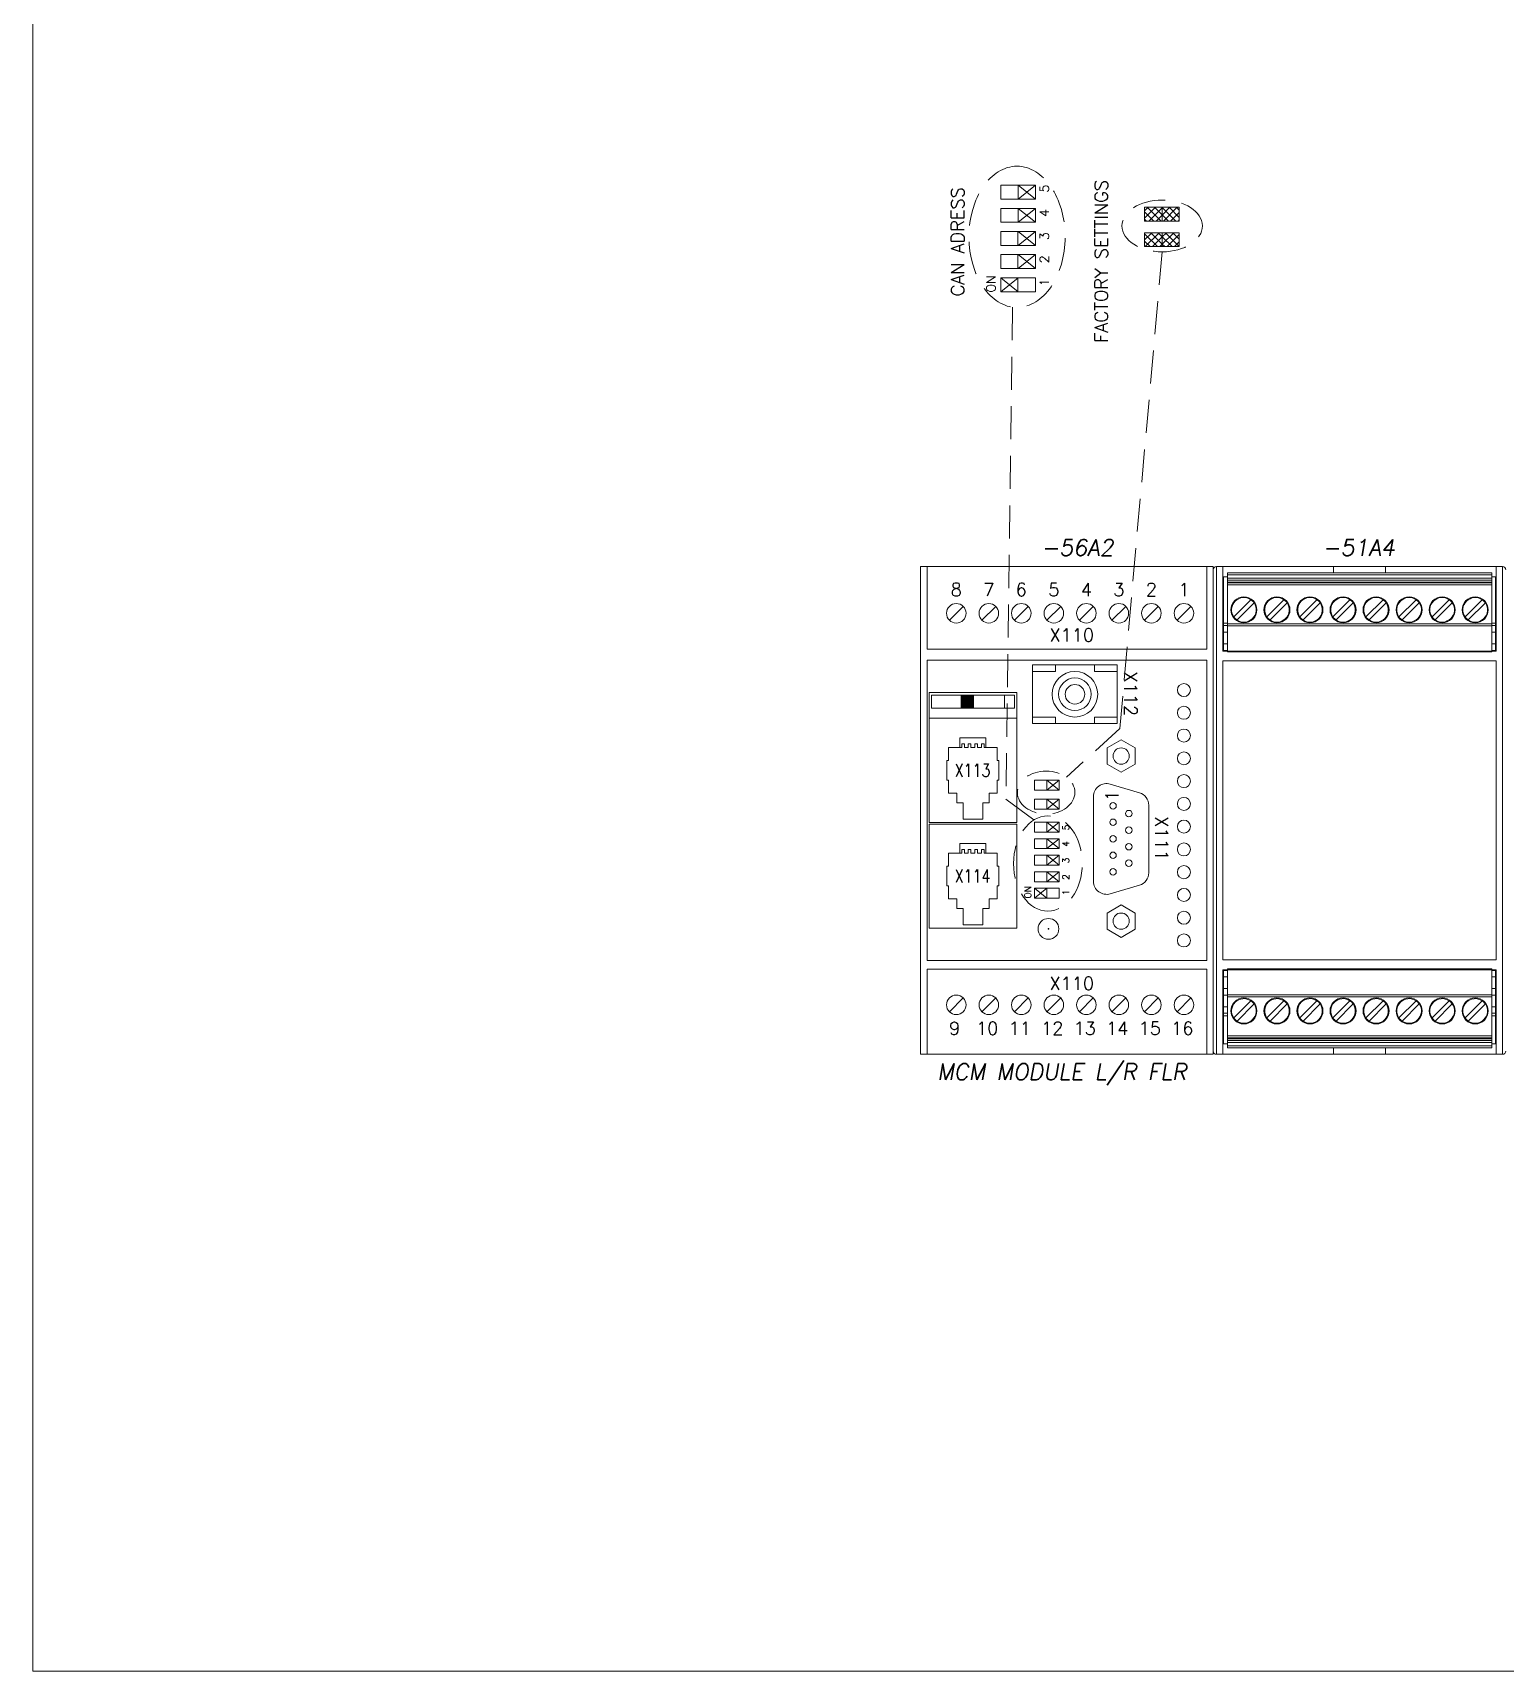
# Model space of a CAD drawing. Extents: x -2993 to 3661, y -4147 to -1441.
# Drawn here: x 418.3 to 644.6, y -3713.7 to -3461.8 of the extents above; entities that cross this region are included whole.
import ezdxf
from ezdxf.enums import TextEntityAlignment as Align

# ---------------------------------------------------------------- set-up
doc = ezdxf.new("R2010")
doc.units = 0
doc.header["$LTSCALE"] = 0.1
doc.header["$MEASUREMENT"] = 0
doc.linetypes.add('DASHED', pattern=[19.05, 12.7, -6.35])
doc.layers.get('0').update_dxf_attribs({"linetype": 'CONTINUOUS'})
doc.layers.add('DIM', color=5, linetype='CONTINUOUS')
doc.styles.get("Standard").update_dxf_attribs({"font": 'simplex.shx'})

msp = doc.modelspace()

# ---------------------------------------------------------------- linework, layer by layer
at = {"linetype": 'Continuous', "lineweight": 13}
for p, q in [((567.07, -3485.24), (567.07, -3487.37)), ((572.41, -3485.24), (567.07, -3485.24)), ((569.78, -3487.37), (569.78, -3485.24)), ((572.41, -3487.37), (572.41, -3485.24)), ((567.07, -3487.37), (572.41, -3487.37)), ((572.41, -3488.79), (567.07, -3488.79)), ((567.07, -3488.79), (567.07, -3490.93)), ((567.07, -3490.93), (572.41, -3490.93)), ((569.78, -3490.93), (569.78, -3488.79)), ((572.41, -3490.93), (572.41, -3488.79)), ((594.53, -3488.62), (589.2, -3488.62)), ((589.2, -3488.62), (589.2, -3490.76)), ((589.2, -3490.76), (594.53, -3490.76)), ((591.9, -3490.76), (591.9, -3488.62)), ((594.53, -3490.76), (594.53, -3488.62)), ((567.07, -3494.48), (567.07, -3492.35)), ((567.07, -3492.35), (572.41, -3492.35)), ((569.71, -3494.48), (569.71, -3492.35)), ((572.41, -3492.35), (572.41, -3494.48)), ((594.53, -3492.54), (589.2, -3492.54)), ((589.2, -3492.54), (589.2, -3494.67)), ((591.9, -3494.67), (591.9, -3492.54)), ((594.53, -3494.67), (594.53, -3492.54)), ((572.41, -3494.48), (567.07, -3494.48)), ((567.07, -3495.91), (572.41, -3495.91)), ((567.07, -3498.04), (567.07, -3495.91)), ((569.71, -3498.04), (569.71, -3495.91)), ((572.41, -3495.91), (572.41, -3498.04)), ((589.2, -3494.67), (594.53, -3494.67)), ((572.41, -3498.04), (567.07, -3498.04)), ((567.07, -3499.46), (572.41, -3499.46)), ((567.07, -3501.6), (567.07, -3499.46)), ((569.71, -3501.6), (569.71, -3499.46)), ((572.41, -3499.46), (572.41, -3501.6)), ((572.41, -3501.6), (567.07, -3501.6)), ((569.17, -3563.62), (556.42, -3563.62)), ((556.42, -3565.64), (556.42, -3563.62)), ((561.01, -3563.62), (561.01, -3565.64)), ((562.91, -3563.62), (562.91, -3565.64)), ((567.67, -3565.64), (567.67, -3563.62)), ((569.17, -3565.64), (569.17, -3563.62)), ((556.42, -3565.64), (569.17, -3565.64)), ((561.07, -3571.11), (561.48, -3571.11)), ((561.07, -3571.69), (561.07, -3571.11)), ((561.48, -3571.11), (561.48, -3571.69)), ((562.09, -3571.11), (562.49, -3571.11)), ((562.09, -3571.69), (562.09, -3571.11)), ((562.49, -3571.11), (562.49, -3571.69)), ((563.1, -3571.69), (563.1, -3571.11)), ((563.1, -3571.11), (563.51, -3571.11)), ((563.51, -3571.11), (563.51, -3571.69)), ((564.12, -3571.11), (564.53, -3571.11)), ((564.12, -3571.69), (564.12, -3571.11)), ((564.53, -3571.11), (564.53, -3571.69)), ((561.48, -3571.69), (562.09, -3571.69)), ((562.49, -3571.69), (563.1, -3571.69)), ((563.51, -3571.69), (564.12, -3571.69)), ((572.26, -3576.7), (576.07, -3576.7)), ((572.26, -3578.23), (572.26, -3576.7)), ((576.07, -3578.23), (572.26, -3578.23)), ((574.16, -3576.7), (574.16, -3578.23)), ((576.07, -3576.7), (576.07, -3578.23)), ((572.26, -3581.15), (572.26, -3579.62)), ((572.26, -3579.62), (576.07, -3579.62)), ((576.07, -3581.15), (572.26, -3581.15)), ((574.16, -3579.62), (574.16, -3581.15)), ((576.07, -3579.62), (576.07, -3581.15)), ((576.07, -3583.15), (572.26, -3583.15)), ((572.26, -3583.15), (572.26, -3584.68)), ((574.16, -3583.15), (574.16, -3584.68)), ((576.07, -3584.68), (576.07, -3583.15)), ((572.26, -3584.68), (576.07, -3584.68)), ((576.07, -3585.69), (572.26, -3585.69)), ((572.26, -3585.69), (572.26, -3587.22)), ((574.16, -3585.69), (574.16, -3587.22)), ((576.07, -3587.22), (576.07, -3585.69)), ((561.07, -3587.94), (561.07, -3587.36)), ((561.07, -3587.36), (561.48, -3587.36)), ((561.48, -3587.36), (561.48, -3587.94)), ((561.48, -3587.94), (562.09, -3587.94)), ((562.09, -3587.36), (562.49, -3587.36)), ((562.09, -3587.94), (562.09, -3587.36)), ((562.49, -3587.36), (562.49, -3587.94)), ((562.49, -3587.94), (563.1, -3587.94)), ((563.1, -3587.94), (563.1, -3587.36)), ((563.1, -3587.36), (563.51, -3587.36)), ((563.51, -3587.36), (563.51, -3587.94)), ((563.51, -3587.94), (564.12, -3587.94)), ((564.12, -3587.94), (564.12, -3587.36)), ((564.12, -3587.36), (564.53, -3587.36)), ((564.53, -3587.36), (564.53, -3587.94)), ((572.26, -3587.22), (576.07, -3587.22)), ((576.07, -3588.23), (572.26, -3588.23)), ((572.26, -3588.23), (572.26, -3589.76)), ((574.16, -3588.23), (574.16, -3589.76)), ((576.07, -3589.76), (576.07, -3588.23)), ((572.26, -3589.76), (576.07, -3589.76)), ((572.26, -3590.77), (576.07, -3590.77)), ((572.26, -3592.3), (572.26, -3590.77)), ((574.16, -3590.77), (574.16, -3592.3)), ((576.07, -3590.77), (576.07, -3592.3)), ((576.07, -3592.3), (572.26, -3592.3)), ((572.26, -3593.31), (576.07, -3593.31)), ((572.26, -3594.84), (572.26, -3593.31)), ((574.16, -3593.31), (574.16, -3594.84)), ((576.07, -3593.31), (576.07, -3594.84)), ((576.07, -3594.84), (572.26, -3594.84))]:
    msp.add_line(p, q, dxfattribs=at)
at = {"color": 7, "lineweight": 13}
for p, q in [((572.44, -3485.24), (569.78, -3487.37)), ((569.78, -3485.24), (572.44, -3487.37)), ((572.44, -3488.79), (569.78, -3490.93)), ((569.78, -3488.79), (572.44, -3490.93)), ((572.41, -3492.35), (569.74, -3494.48)), ((569.74, -3492.35), (572.41, -3494.48)), ((572.41, -3495.91), (569.74, -3498.04)), ((569.74, -3495.91), (572.41, -3498.04)), ((569.74, -3499.46), (567.07, -3501.6)), ((567.07, -3499.46), (569.74, -3501.6)), ((574.16, -3576.7), (576.04, -3578.23)), ((576.04, -3576.7), (574.16, -3578.23)), ((574.16, -3579.62), (576.05, -3581.15)), ((576.05, -3579.62), (574.16, -3581.15)), ((574.16, -3583.15), (576.04, -3584.68)), ((576.04, -3583.15), (574.16, -3584.68)), ((574.16, -3585.69), (576.04, -3587.22)), ((576.04, -3585.69), (574.16, -3587.22)), ((574.16, -3588.23), (576.04, -3589.76)), ((576.04, -3588.23), (574.16, -3589.76)), ((574.16, -3590.77), (576.04, -3592.3)), ((576.04, -3590.77), (574.16, -3592.3)), ((572.26, -3593.31), (574.14, -3594.84)), ((574.14, -3593.31), (572.26, -3594.84))]:
    msp.add_line(p, q, dxfattribs=at)
at = {"lineweight": 13}
for p, q in [((590.85, -3488.62), (589.2, -3490.28)), ((589.72, -3488.62), (589.2, -3489.15)), ((589.2, -3489.34), (590.62, -3490.76)), ((589.2, -3490.46), (589.5, -3490.76)), ((589.61, -3488.62), (591.74, -3490.76)), ((591.9, -3488.7), (589.84, -3490.76)), ((590.73, -3488.62), (591.9, -3489.79)), ((591.9, -3489.82), (590.96, -3490.76)), ((591.85, -3488.62), (591.9, -3488.67)), ((593.09, -3488.62), (591.9, -3489.82)), ((591.97, -3488.62), (591.9, -3488.7)), ((591.9, -3488.67), (593.99, -3490.76)), ((591.9, -3489.79), (592.86, -3490.76)), ((594.22, -3488.62), (592.08, -3490.76)), ((592.98, -3488.62), (594.53, -3490.18)), ((594.53, -3489.43), (593.2, -3490.76)), ((594.1, -3488.62), (594.53, -3489.06)), ((594.53, -3490.55), (594.33, -3490.76)), ((590.3, -3492.54), (589.2, -3493.64)), ((589.2, -3492.7), (591.16, -3494.67)), ((591.43, -3492.54), (589.29, -3494.67)), ((590.15, -3492.54), (591.9, -3494.28)), ((591.9, -3493.19), (590.41, -3494.67)), ((591.27, -3492.54), (591.9, -3493.16)), ((593.67, -3492.54), (591.9, -3494.31)), ((592.55, -3492.54), (591.9, -3493.19)), ((591.9, -3493.16), (593.41, -3494.67)), ((592.4, -3492.54), (594.53, -3494.67)), ((594.53, -3492.8), (592.66, -3494.67)), ((593.52, -3492.54), (594.53, -3493.55)), ((589.2, -3493.83), (590.04, -3494.67)), ((591.9, -3494.31), (591.54, -3494.67)), ((591.9, -3494.28), (592.29, -3494.67)), ((594.53, -3493.92), (593.78, -3494.67)), ((554.74, -3543.84), (554.74, -3618.84)), ((554.74, -3543.84), (554.74, -3618.84)), ((554.74, -3543.84), (554.74, -3618.84)), ((599.74, -3543.84), (554.74, -3543.84)), ((599.74, -3543.84), (554.74, -3543.84)), ((555.74, -3556.54), (555.74, -3543.84)), ((598.74, -3556.54), (598.74, -3543.84)), ((599.74, -3543.84), (599.74, -3618.84)), ((599.74, -3543.84), (599.74, -3618.84)), ((599.74, -3543.84), (599.74, -3618.84)), ((599.74, -3543.84), (599.74, -3618.84)), ((599.74, -3543.84), (599.74, -3618.84)), ((599.74, -3543.84), (599.74, -3618.84)), ((599.74, -3544.34), (599.74, -3618.34)), ((561.3, -3549.98), (559.18, -3552.1)), ((566.3, -3549.98), (564.18, -3552.1)), ((571.3, -3549.98), (569.18, -3552.1)), ((576.3, -3549.98), (574.18, -3552.1)), ((581.3, -3549.98), (579.18, -3552.1)), ((586.3, -3549.98), (584.18, -3552.1)), ((591.3, -3549.98), (589.18, -3552.1)), ((596.3, -3549.98), (594.18, -3552.1)), ((598.74, -3556.54), (555.74, -3556.54)), ((555.74, -3604.44), (555.74, -3558.24)), ((598.74, -3558.24), (555.74, -3558.24)), ((584.98, -3558.99), (571.98, -3558.99)), ((571.98, -3558.99), (571.98, -3567.99)), ((575.48, -3559.99), (575.48, -3558.99)), ((581.48, -3559.99), (581.48, -3558.99)), ((584.98, -3558.99), (584.98, -3567.99)), ((598.74, -3604.44), (598.74, -3558.24)), ((575.48, -3559.99), (571.98, -3559.99)), ((584.98, -3559.99), (581.48, -3559.99)), ((569.55, -3563.2), (556.05, -3563.2)), ((556.05, -3567.19), (556.05, -3563.2)), ((562.91, -3563.62), (561.01, -3565.52)), ((562.73, -3563.62), (561.01, -3565.34)), ((562.55, -3563.62), (561.01, -3565.17)), ((562.38, -3563.62), (561.01, -3564.99)), ((562.2, -3563.62), (561.01, -3564.81)), ((562.02, -3563.62), (561.01, -3564.64)), ((561.85, -3563.62), (561.01, -3564.46)), ((561.67, -3563.62), (561.01, -3564.28)), ((561.49, -3563.62), (561.01, -3564.11)), ((561.32, -3563.62), (561.01, -3563.93)), ((561.14, -3563.62), (561.01, -3563.75)), ((561.01, -3563.68), (562.91, -3565.58)), ((561.01, -3563.86), (562.8, -3565.64)), ((561.01, -3564.03), (562.62, -3565.64)), ((562.91, -3563.79), (561.06, -3565.64)), ((561.13, -3563.62), (562.91, -3565.41)), ((562.91, -3563.97), (561.24, -3565.64)), ((561.3, -3563.62), (562.91, -3565.23)), ((561.48, -3563.62), (562.91, -3565.05)), ((561.66, -3563.62), (562.91, -3564.88)), ((561.83, -3563.62), (562.91, -3564.7)), ((562.01, -3563.62), (562.91, -3564.52)), ((562.19, -3563.62), (562.91, -3564.35)), ((562.36, -3563.62), (562.91, -3564.17)), ((562.54, -3563.62), (562.91, -3563.99)), ((562.72, -3563.62), (562.91, -3563.82)), ((562.89, -3563.62), (562.91, -3563.64)), ((569.55, -3567.19), (569.55, -3563.2)), ((561.01, -3564.21), (562.44, -3565.64)), ((561.01, -3564.39), (562.27, -3565.64)), ((561.01, -3564.56), (562.09, -3565.64)), ((561.01, -3564.74), (561.91, -3565.64)), ((561.01, -3564.92), (561.73, -3565.64)), ((561.01, -3565.09), (561.56, -3565.64)), ((561.01, -3565.27), (561.38, -3565.64)), ((561.01, -3565.45), (561.2, -3565.64)), ((561.01, -3565.62), (561.03, -3565.64)), ((562.91, -3564.15), (561.41, -3565.64)), ((562.91, -3564.32), (561.59, -3565.64)), ((562.91, -3564.5), (561.77, -3565.64)), ((562.91, -3564.68), (561.94, -3565.64)), ((562.91, -3564.85), (562.12, -3565.64)), ((562.91, -3565.03), (562.3, -3565.64)), ((562.91, -3565.21), (562.47, -3565.64)), ((562.91, -3565.38), (562.65, -3565.64)), ((562.91, -3565.56), (562.83, -3565.64)), ((556.05, -3567.19), (556.05, -3583.19)), ((556.05, -3567.19), (569.55, -3567.19)), ((569.55, -3567.19), (569.55, -3583.19)), ((575.48, -3566.99), (571.98, -3566.99)), ((584.98, -3567.99), (571.98, -3567.99)), ((575.48, -3567.99), (575.48, -3566.99)), ((581.48, -3567.99), (581.48, -3566.99)), ((584.98, -3566.99), (581.48, -3566.99)), ((560.8, -3570.19), (564.8, -3570.19)), ((560.8, -3570.19), (560.8, -3571.69)), ((564.8, -3570.19), (564.8, -3571.69)), ((583.43, -3571.74), (585.59, -3570.49)), ((587.76, -3571.74), (585.59, -3570.49)), ((558.8, -3573.69), (559.05, -3573.69)), ((558.8, -3573.69), (558.8, -3576.69)), ((559.05, -3571.69), (559.05, -3573.69)), ((559.05, -3571.69), (560.8, -3571.69)), ((561.07, -3571.69), (560.8, -3571.69)), ((564.53, -3571.69), (564.8, -3571.69)), ((564.8, -3571.69), (566.55, -3571.69)), ((566.55, -3571.69), (566.55, -3573.69)), ((566.55, -3573.69), (566.8, -3573.69)), ((566.8, -3573.69), (566.8, -3576.69)), ((583.43, -3574.24), (583.43, -3571.74)), ((587.76, -3574.24), (587.76, -3571.74)), ((558.8, -3576.69), (559.05, -3576.69)), ((559.05, -3576.69), (559.05, -3578.69)), ((566.55, -3576.69), (566.8, -3576.69)), ((566.55, -3576.69), (566.55, -3578.69)), ((585.59, -3575.49), (583.43, -3574.24)), ((585.59, -3575.49), (587.76, -3574.24)), ((559.05, -3578.69), (560.3, -3578.69)), ((560.3, -3578.69), (560.3, -3580.19)), ((565.3, -3578.69), (566.55, -3578.69)), ((565.3, -3578.69), (565.3, -3580.19)), ((588.4, -3578.62), (583.9, -3577.3)), ((560.3, -3580.19), (561.3, -3580.19)), ((561.3, -3580.19), (561.3, -3582.69)), ((564.3, -3580.19), (564.3, -3582.69)), ((564.3, -3580.19), (565.3, -3580.19)), ((581.34, -3579.22), (581.34, -3592.25)), ((589.84, -3590.93), (589.84, -3580.54)), ((556.05, -3583.19), (569.55, -3583.19)), ((556.05, -3583.44), (569.55, -3583.44)), ((556.05, -3583.44), (556.05, -3599.44)), ((561.3, -3582.69), (564.3, -3582.69)), ((569.55, -3583.44), (569.55, -3599.44)), ((560.8, -3586.44), (564.8, -3586.44)), ((560.8, -3586.44), (560.8, -3587.94)), ((564.8, -3586.44), (564.8, -3587.94)), ((559.05, -3587.94), (559.05, -3589.94)), ((559.05, -3587.94), (560.8, -3587.94)), ((561.07, -3587.94), (560.8, -3587.94)), ((564.53, -3587.94), (564.8, -3587.94)), ((564.8, -3587.94), (566.55, -3587.94)), ((566.55, -3587.94), (566.55, -3589.94)), ((558.8, -3589.94), (559.05, -3589.94)), ((558.8, -3589.94), (558.8, -3592.94)), ((566.55, -3589.94), (566.8, -3589.94)), ((566.8, -3589.94), (566.8, -3592.94)), ((558.8, -3592.94), (559.05, -3592.94)), ((559.05, -3592.94), (559.05, -3594.94)), ((566.55, -3592.94), (566.55, -3594.94)), ((566.55, -3592.94), (566.8, -3592.94)), ((583.9, -3594.17), (588.4, -3592.85)), ((559.05, -3594.94), (560.3, -3594.94)), ((560.3, -3594.94), (560.3, -3596.44)), ((560.3, -3596.44), (561.3, -3596.44)), ((561.3, -3596.44), (561.3, -3598.94)), ((564.3, -3596.44), (565.3, -3596.44)), ((564.3, -3596.44), (564.3, -3598.94)), ((565.3, -3594.94), (565.3, -3596.44)), ((565.3, -3594.94), (566.55, -3594.94)), ((583.43, -3597.12), (585.59, -3595.87)), ((587.76, -3597.12), (585.59, -3595.87)), ((561.3, -3598.94), (564.3, -3598.94)), ((583.43, -3599.62), (583.43, -3597.12)), ((587.76, -3599.62), (587.76, -3597.12)), ((556.05, -3599.44), (569.55, -3599.44)), ((585.59, -3600.87), (583.43, -3599.62)), ((585.59, -3600.87), (587.76, -3599.62)), ((598.74, -3604.44), (555.74, -3604.44)), ((598.74, -3605.74), (555.74, -3605.74)), ((555.74, -3605.74), (555.74, -3618.84)), ((598.74, -3605.74), (598.74, -3618.84)), ((561.3, -3610.18), (559.18, -3612.3)), ((566.3, -3610.18), (564.18, -3612.3)), ((571.3, -3610.18), (569.18, -3612.3)), ((576.3, -3610.18), (574.18, -3612.3)), ((581.3, -3610.18), (579.18, -3612.3)), ((586.3, -3610.18), (584.18, -3612.3)), ((591.3, -3610.18), (589.18, -3612.3)), ((596.3, -3610.18), (594.18, -3612.3)), ((599.74, -3618.84), (554.74, -3618.84)), ((599.74, -3618.84), (598.74, -3618.84))]:
    msp.add_line(p, q, dxfattribs=at)
at = {"linetype": 'DASHED', "lineweight": 13, "ltscale": 4}
for p, q in [((591.9, -3495.48), (585.38, -3568.75)), ((568.88, -3503.98), (567.87, -3579.62)), ((585.38, -3568.75), (577.18, -3576.25))]:
    msp.add_line(p, q, dxfattribs=at)
at = {"color": 7, "linetype": 'Continuous', "lineweight": 13}
for p, q in [((600.24, -3543.84), (600.24, -3618.84)), ((600.24, -3543.84), (601.24, -3543.84)), ((601.24, -3543.84), (618.24, -3543.84)), ((601.24, -3556.84), (601.24, -3543.84)), ((618.24, -3543.84), (618.24, -3544.84)), ((618.24, -3543.84), (626.24, -3543.84)), ((626.24, -3543.84), (626.24, -3544.84)), ((626.24, -3543.84), (643.24, -3543.84)), ((643.24, -3543.84), (643.24, -3556.84)), ((643.24, -3543.84), (644.24, -3543.84)), ((644.24, -3618.84), (644.24, -3543.84)), ((601.24, -3545.44), (601.92, -3545.44)), ((601.34, -3545.44), (601.34, -3556.54)), ((601.92, -3544.85), (601.92, -3544.84)), ((601.92, -3544.84), (642.56, -3544.84)), ((601.92, -3544.86), (601.92, -3544.85)), ((601.92, -3544.89), (601.92, -3544.86)), ((601.92, -3544.93), (601.92, -3544.89)), ((601.92, -3544.97), (601.92, -3544.93)), ((601.92, -3545.03), (601.92, -3544.97)), ((601.92, -3545.08), (601.92, -3545.03)), ((601.92, -3545.14), (601.92, -3545.08)), ((642.56, -3545.14), (601.92, -3545.14)), ((601.92, -3545.63), (601.92, -3545.14)), ((601.92, -3545.64), (601.92, -3545.63)), ((601.92, -3545.63), (642.56, -3545.63)), ((601.92, -3545.66), (601.92, -3545.64)), ((601.92, -3545.69), (601.92, -3545.66)), ((601.92, -3545.72), (601.92, -3545.69)), ((601.92, -3545.77), (601.92, -3545.72)), ((601.92, -3545.82), (601.92, -3545.77)), ((601.92, -3545.88), (601.92, -3545.82)), ((601.92, -3545.93), (601.92, -3545.88)), ((601.92, -3545.93), (642.56, -3545.93)), ((601.92, -3545.93), (601.92, -3546.24)), ((601.92, -3546.29), (601.92, -3546.24)), ((642.56, -3546.24), (601.92, -3546.24)), ((601.92, -3546.34), (601.92, -3546.29)), ((601.92, -3546.36), (601.92, -3546.34)), ((601.92, -3546.37), (601.92, -3546.36)), ((642.56, -3546.36), (601.92, -3546.36)), ((601.92, -3546.38), (601.92, -3546.37)), ((601.92, -3546.41), (601.92, -3546.38)), ((601.92, -3546.45), (601.92, -3546.41)), ((601.92, -3546.49), (601.92, -3546.45)), ((642.56, -3544.85), (642.56, -3544.84)), ((642.56, -3544.86), (642.56, -3544.85)), ((642.56, -3544.89), (642.56, -3544.86)), ((642.56, -3544.93), (642.56, -3544.89)), ((642.56, -3544.97), (642.56, -3544.93)), ((642.56, -3545.03), (642.56, -3544.97)), ((642.56, -3545.08), (642.56, -3545.03)), ((642.56, -3545.14), (642.56, -3545.08)), ((642.56, -3545.63), (642.56, -3545.14)), ((642.56, -3545.44), (643.24, -3545.44)), ((642.56, -3545.64), (642.56, -3545.63)), ((642.56, -3545.66), (642.56, -3545.64)), ((642.56, -3545.69), (642.56, -3545.66)), ((642.56, -3545.72), (642.56, -3545.69)), ((642.56, -3545.77), (642.56, -3545.72)), ((642.56, -3545.82), (642.56, -3545.77)), ((642.56, -3545.88), (642.56, -3545.82)), ((642.56, -3545.93), (642.56, -3545.88)), ((642.56, -3546.24), (642.56, -3545.93)), ((642.56, -3546.29), (642.56, -3546.24)), ((642.56, -3546.34), (642.56, -3546.29)), ((642.56, -3546.36), (642.56, -3546.34)), ((642.56, -3546.37), (642.56, -3546.36)), ((642.56, -3546.38), (642.56, -3546.37)), ((642.56, -3546.41), (642.56, -3546.38)), ((642.56, -3546.45), (642.56, -3546.41)), ((642.56, -3546.49), (642.56, -3546.45)), ((643.14, -3556.54), (643.14, -3545.44)), ((601.92, -3546.55), (601.92, -3546.49)), ((601.92, -3546.6), (601.92, -3546.55)), ((601.92, -3546.66), (601.92, -3546.6)), ((642.56, -3546.66), (601.92, -3546.66)), ((601.92, -3546.66), (601.92, -3552.68)), ((602.9, -3551.58), (605.53, -3548.95)), ((607.98, -3551.58), (610.61, -3548.95)), ((613.06, -3551.58), (615.69, -3548.95)), ((618.14, -3551.58), (620.77, -3548.95)), ((623.22, -3551.58), (625.85, -3548.95)), ((628.3, -3551.58), (630.93, -3548.95)), ((633.38, -3551.58), (636.01, -3548.95)), ((638.46, -3551.58), (641.09, -3548.95)), ((642.56, -3546.55), (642.56, -3546.49)), ((642.56, -3546.6), (642.56, -3546.55)), ((642.56, -3546.66), (642.56, -3546.6)), ((642.56, -3546.66), (642.56, -3552.68)), ((606.02, -3549.44), (603.4, -3552.07)), ((611.1, -3549.44), (608.48, -3552.07)), ((616.18, -3549.44), (613.56, -3552.07)), ((621.26, -3549.44), (618.64, -3552.07)), ((626.34, -3549.44), (623.72, -3552.07)), ((631.42, -3549.44), (628.8, -3552.07)), ((636.5, -3549.44), (633.88, -3552.07)), ((641.58, -3549.44), (638.96, -3552.07)), ((601.34, -3552.54), (601.92, -3552.54)), ((601.34, -3552.94), (601.92, -3552.94)), ((601.34, -3553.94), (601.92, -3553.94)), ((601.92, -3552.74), (601.92, -3552.68)), ((601.92, -3552.68), (642.56, -3552.68)), ((601.92, -3552.79), (601.92, -3552.74)), ((601.92, -3552.85), (601.92, -3552.79)), ((601.92, -3552.89), (601.92, -3552.85)), ((601.92, -3552.93), (601.92, -3552.89)), ((601.92, -3552.96), (601.92, -3552.93)), ((601.92, -3552.97), (601.92, -3552.96)), ((601.92, -3552.98), (601.92, -3552.97)), ((642.56, -3552.98), (601.92, -3552.98)), ((601.92, -3552.98), (601.92, -3556.96)), ((642.56, -3552.54), (643.14, -3552.54)), ((642.56, -3552.98), (642.56, -3552.68)), ((643.14, -3552.94), (642.56, -3552.94)), ((642.56, -3552.98), (642.56, -3556.96)), ((643.14, -3553.94), (642.56, -3553.94)), ((601.24, -3556.54), (601.34, -3556.54)), ((601.34, -3555.74), (601.92, -3555.74)), ((601.34, -3556.54), (601.34, -3556.84)), ((601.92, -3556.84), (601.92, -3556.46)), ((643.14, -3555.74), (642.56, -3555.74)), ((642.56, -3556.84), (642.56, -3556.46)), ((643.14, -3556.54), (643.24, -3556.54)), ((643.14, -3556.84), (643.14, -3556.54)), ((643.24, -3556.84), (601.24, -3556.84)), ((601.24, -3604.34), (601.24, -3558.34)), ((601.24, -3558.34), (643.24, -3558.34)), ((601.34, -3556.74), (601.92, -3556.74)), ((601.92, -3556.96), (642.56, -3556.96)), ((643.14, -3556.74), (642.56, -3556.74)), ((643.24, -3558.34), (643.24, -3604.34)), ((643.24, -3604.34), (601.24, -3604.34)), ((601.24, -3605.84), (643.24, -3605.84)), ((601.24, -3618.84), (601.24, -3605.84)), ((601.34, -3606.14), (601.24, -3606.14)), ((601.34, -3605.84), (601.34, -3606.14)), ((601.34, -3605.94), (601.92, -3605.94)), ((601.34, -3606.14), (601.34, -3617.24)), ((642.56, -3605.72), (601.92, -3605.72)), ((601.92, -3609.7), (601.92, -3605.72)), ((601.92, -3605.84), (601.92, -3606.21)), ((642.56, -3609.7), (642.56, -3605.72)), ((642.56, -3605.84), (642.56, -3606.21)), ((643.14, -3605.94), (642.56, -3605.94)), ((643.14, -3606.14), (643.14, -3605.84)), ((643.24, -3606.14), (643.14, -3606.14)), ((643.14, -3617.24), (643.14, -3606.14)), ((643.24, -3618.84), (643.24, -3605.84)), ((601.34, -3606.94), (601.92, -3606.94)), ((601.34, -3608.74), (601.92, -3608.74)), ((643.14, -3606.94), (642.56, -3606.94)), ((643.14, -3608.74), (642.56, -3608.74)), ((601.34, -3609.74), (601.92, -3609.74)), ((601.34, -3611.54), (601.92, -3611.54)), ((601.92, -3609.7), (642.56, -3609.7)), ((601.92, -3609.7), (601.92, -3610)), ((642.56, -3610), (601.92, -3610)), ((601.92, -3616.02), (601.92, -3610)), ((602.9, -3613.24), (605.53, -3610.61)), ((606.02, -3611.1), (603.4, -3613.73)), ((607.98, -3613.24), (610.61, -3610.61)), ((611.1, -3611.1), (608.48, -3613.73)), ((613.06, -3613.24), (615.69, -3610.61)), ((616.18, -3611.1), (613.56, -3613.73)), ((618.14, -3613.24), (620.77, -3610.61)), ((621.26, -3611.1), (618.64, -3613.73)), ((623.22, -3613.24), (625.85, -3610.61)), ((626.34, -3611.1), (623.72, -3613.73)), ((628.3, -3613.24), (630.93, -3610.61)), ((631.42, -3611.1), (628.8, -3613.73)), ((633.38, -3613.24), (636.01, -3610.61)), ((636.5, -3611.1), (633.88, -3613.73)), ((638.46, -3613.24), (641.09, -3610.61)), ((641.58, -3611.1), (638.96, -3613.73)), ((642.56, -3609.7), (642.56, -3609.71)), ((642.56, -3609.71), (642.56, -3609.72)), ((642.56, -3609.72), (642.56, -3609.75)), ((643.14, -3609.74), (642.56, -3609.74)), ((642.56, -3609.75), (642.56, -3609.79)), ((642.56, -3609.79), (642.56, -3609.83)), ((642.56, -3609.83), (642.56, -3609.89)), ((642.56, -3609.89), (642.56, -3609.94)), ((642.56, -3609.94), (642.56, -3610)), ((642.56, -3616.02), (642.56, -3610)), ((643.14, -3611.54), (642.56, -3611.54)), ((601.34, -3612.54), (601.92, -3612.54)), ((601.92, -3612.94), (601.34, -3612.94)), ((643.14, -3612.54), (642.56, -3612.54)), ((643.14, -3612.94), (642.56, -3612.94)), ((601.92, -3616.02), (601.92, -3616.08)), ((601.92, -3616.02), (642.56, -3616.02)), ((601.92, -3616.08), (601.92, -3616.13)), ((601.92, -3616.13), (601.92, -3616.19)), ((601.92, -3616.19), (601.92, -3616.23)), ((601.92, -3616.23), (601.92, -3616.27)), ((601.92, -3616.27), (601.92, -3616.3)), ((601.92, -3616.3), (601.92, -3616.31)), ((601.92, -3616.31), (601.92, -3616.32)), ((601.92, -3616.32), (601.92, -3616.34)), ((601.92, -3616.32), (642.56, -3616.32)), ((601.92, -3616.34), (601.92, -3616.39)), ((601.92, -3616.39), (601.92, -3616.44)), ((601.92, -3616.44), (642.56, -3616.44)), ((601.92, -3616.44), (601.92, -3616.74)), ((601.92, -3616.74), (601.92, -3616.8)), ((642.56, -3616.74), (601.92, -3616.74)), ((601.92, -3616.8), (601.92, -3616.86)), ((601.92, -3616.86), (601.92, -3616.91)), ((601.92, -3616.91), (601.92, -3616.96)), ((601.92, -3616.96), (601.92, -3616.99)), ((601.92, -3616.99), (601.92, -3617.02)), ((642.56, -3616.02), (642.56, -3616.08)), ((642.56, -3616.08), (642.56, -3616.13)), ((642.56, -3616.13), (642.56, -3616.19)), ((642.56, -3616.19), (642.56, -3616.23)), ((642.56, -3616.23), (642.56, -3616.27)), ((642.56, -3616.27), (642.56, -3616.3)), ((642.56, -3616.3), (642.56, -3616.31)), ((642.56, -3616.31), (642.56, -3616.32)), ((642.56, -3616.32), (642.56, -3616.34)), ((642.56, -3616.34), (642.56, -3616.39)), ((642.56, -3616.39), (642.56, -3616.44)), ((642.56, -3616.74), (642.56, -3616.44)), ((642.56, -3616.74), (642.56, -3616.8)), ((642.56, -3616.8), (642.56, -3616.86)), ((642.56, -3616.86), (642.56, -3616.91)), ((642.56, -3616.91), (642.56, -3616.96)), ((642.56, -3616.96), (642.56, -3616.99)), ((642.56, -3616.99), (642.56, -3617.02)), ((601.24, -3618.84), (600.24, -3618.84)), ((601.92, -3617.24), (601.24, -3617.24)), ((601.24, -3618.84), (618.24, -3618.84)), ((601.92, -3617.02), (601.92, -3617.04)), ((601.92, -3617.04), (601.92, -3617.04)), ((642.56, -3617.04), (601.92, -3617.04)), ((601.92, -3617.04), (601.92, -3617.54)), ((601.92, -3617.54), (601.92, -3617.6)), ((601.92, -3617.54), (642.56, -3617.54)), ((601.92, -3617.6), (601.92, -3617.65)), ((601.92, -3617.65), (601.92, -3617.71)), ((601.92, -3617.71), (601.92, -3617.75)), ((601.92, -3617.75), (601.92, -3617.79)), ((601.92, -3617.79), (601.92, -3617.82)), ((601.92, -3617.82), (601.92, -3617.83)), ((601.92, -3617.83), (601.92, -3617.84)), ((642.56, -3617.84), (601.92, -3617.84)), ((618.24, -3618.84), (618.24, -3617.84)), ((626.24, -3618.84), (618.24, -3618.84)), ((626.24, -3617.84), (626.24, -3618.84)), ((626.24, -3618.84), (643.24, -3618.84)), ((642.56, -3617.02), (642.56, -3617.04)), ((642.56, -3617.04), (642.56, -3617.04)), ((642.56, -3617.04), (642.56, -3617.54)), ((643.24, -3617.24), (642.56, -3617.24)), ((642.56, -3617.54), (642.56, -3617.6)), ((642.56, -3617.6), (642.56, -3617.65)), ((642.56, -3617.65), (642.56, -3617.71)), ((642.56, -3617.71), (642.56, -3617.75)), ((642.56, -3617.75), (642.56, -3617.79)), ((642.56, -3617.79), (642.56, -3617.82)), ((642.56, -3617.82), (642.56, -3617.83)), ((642.56, -3617.83), (642.56, -3617.84)), ((643.24, -3618.84), (644.24, -3618.84))]:
    msp.add_line(p, q, dxfattribs=at)
at = {"lineweight": 13, "ltscale": 4}
msp.add_line((567.87, -3579.62), (572.15, -3582.77), dxfattribs=at)
at = {"lineweight": 13}
for centre, radius in [((560.24, -3551.04), 1.5), ((565.24, -3551.04), 1.5), ((570.24, -3551.04), 1.5), ((575.24, -3551.04), 1.5), ((580.24, -3551.04), 1.5), ((585.24, -3551.04), 1.5), ((590.24, -3551.04), 1.5), ((595.24, -3551.04), 1.5), ((578.48, -3563.49), 2.5), ((595.24, -3562.84), 1), ((595.24, -3566.34), 1), ((595.24, -3569.84), 1), ((585.59, -3572.99), 1.25), ((595.24, -3573.34), 1), ((595.24, -3576.84), 1), ((584.34, -3580.63), 0.5), ((586.78, -3581.84), 0.5), ((595.24, -3580.34), 1), ((584.34, -3583.17), 0.5), ((586.78, -3584.38), 0.5), ((595.24, -3583.84), 1), ((584.34, -3585.71), 0.5), ((586.78, -3586.92), 0.5), ((595.24, -3587.34), 1), ((584.34, -3588.25), 0.5), ((586.78, -3589.46), 0.5), ((584.34, -3590.79), 0.5), ((584.34, -3590.79), 0.5), ((595.24, -3590.84), 1), ((595.24, -3594.34), 1), ((595.24, -3597.84), 1), ((574.41, -3599.56), 1.6), ((585.59, -3598.37), 1.25), ((595.24, -3601.34), 1), ((560.24, -3611.24), 1.5), ((565.24, -3611.24), 1.5), ((570.24, -3611.24), 1.5), ((575.24, -3611.24), 1.5), ((580.24, -3611.24), 1.5), ((585.24, -3611.24), 1.5), ((590.24, -3611.24), 1.5), ((595.24, -3611.24), 1.5)]:
    msp.add_circle(centre, radius, dxfattribs=at)
at = {"linetype": 'Continuous', "lineweight": 13}
for radius in [3.5, 1.5]:
    msp.add_circle((578.48, -3563.49), radius, dxfattribs=at)
at = {"color": 7, "linetype": 'Continuous', "lineweight": 13}
for centre, radius, start, end in [((600.24, -3544.34), 0.5, 90.0002, 180), ((644.24, -3544.34), 0.5, 0.0002, 90), ((604.46, -3550.51), 2, 90, 270), ((604.46, -3550.51), 1.89, 55.6634, 135), ((604.46, -3550.51), 2, 270, 90), ((604.46, -3550.51), 1.89, 34.3365, 55.6635), ((609.54, -3550.51), 2, 90, 270), ((609.54, -3550.51), 1.89, 55.6634, 135), ((609.54, -3550.51), 2, 270, 90), ((609.54, -3550.51), 1.89, 34.3365, 55.6635), ((614.62, -3550.51), 2, 90, 270), ((614.62, -3550.51), 1.89, 55.6634, 135), ((614.62, -3550.51), 2, 270, 90), ((614.62, -3550.51), 1.89, 34.3365, 55.6635), ((619.7, -3550.51), 2, 90, 270), ((619.7, -3550.51), 1.89, 55.6634, 135), ((619.7, -3550.51), 2, 270, 90), ((619.7, -3550.51), 1.89, 34.3365, 55.6635), ((624.78, -3550.51), 2, 90, 270), ((624.78, -3550.51), 1.89, 55.6634, 135), ((624.78, -3550.51), 2, 270, 90), ((624.78, -3550.51), 1.89, 34.3365, 55.6635), ((629.86, -3550.51), 2, 90, 270), ((629.86, -3550.51), 1.89, 55.6634, 135), ((629.86, -3550.51), 2, 270, 90), ((629.86, -3550.51), 1.89, 34.3365, 55.6635), ((634.94, -3550.51), 2, 90, 270), ((634.94, -3550.51), 1.89, 55.6634, 135), ((634.94, -3550.51), 2, 270, 90), ((634.94, -3550.51), 1.89, 34.3365, 55.6635), ((640.02, -3550.51), 2, 90, 270), ((640.02, -3550.51), 1.89, 55.6634, 135), ((640.02, -3550.51), 2, 270, 90), ((640.02, -3550.51), 1.89, 34.3365, 55.6635), ((604.46, -3550.51), 1.89, 135, 214.3366), ((604.46, -3550.51), 1.89, 315, 34.3366), ((609.54, -3550.51), 1.89, 135, 214.3366), ((609.54, -3550.51), 1.89, 315, 34.3366), ((614.62, -3550.51), 1.89, 135, 214.3366), ((614.62, -3550.51), 1.89, 315, 34.3366), ((619.7, -3550.51), 1.89, 135, 214.3366), ((619.7, -3550.51), 1.89, 315, 34.3366), ((624.78, -3550.51), 1.89, 135, 214.3366), ((624.78, -3550.51), 1.89, 315, 34.3366), ((629.86, -3550.51), 1.89, 135, 214.3366), ((629.86, -3550.51), 1.89, 315, 34.3366), ((634.94, -3550.51), 1.89, 135, 214.3366), ((634.94, -3550.51), 1.89, 315, 34.3366), ((640.02, -3550.51), 1.89, 135, 214.3366), ((640.02, -3550.51), 1.89, 315, 34.3366), ((604.46, -3550.51), 1.89, 214.3365, 235.6635), ((604.46, -3550.51), 1.89, 235.6634, 315), ((609.54, -3550.51), 1.89, 214.3365, 235.6635), ((609.54, -3550.51), 1.89, 235.6634, 315), ((614.62, -3550.51), 1.89, 214.3365, 235.6635), ((614.62, -3550.51), 1.89, 235.6634, 315), ((619.7, -3550.51), 1.89, 214.3365, 235.6635), ((619.7, -3550.51), 1.89, 235.6634, 315), ((624.78, -3550.51), 1.89, 214.3365, 235.6635), ((624.78, -3550.51), 1.89, 235.6634, 315), ((629.86, -3550.51), 1.89, 214.3365, 235.6635), ((629.86, -3550.51), 1.89, 235.6634, 315), ((634.94, -3550.51), 1.89, 214.3365, 235.6635), ((634.94, -3550.51), 1.89, 235.6634, 315), ((640.02, -3550.51), 1.89, 214.3365, 235.6635), ((640.02, -3550.51), 1.89, 235.6634, 315), ((604.46, -3612.17), 2, 90, 270), ((604.46, -3612.17), 1.89, 135, 214.3366), ((604.46, -3612.17), 1.89, 55.6634, 135), ((604.46, -3612.17), 2, 270, 90), ((604.46, -3612.17), 1.89, 34.3365, 55.6635), ((604.46, -3612.17), 1.89, 315, 34.3366), ((609.54, -3612.17), 2, 90, 270), ((609.54, -3612.17), 1.89, 135, 214.3366), ((609.54, -3612.17), 1.89, 55.6634, 135), ((609.54, -3612.17), 2, 270, 90), ((609.54, -3612.17), 1.89, 34.3365, 55.6635), ((609.54, -3612.17), 1.89, 315, 34.3366), ((614.62, -3612.17), 2, 90, 270), ((614.62, -3612.17), 1.89, 135, 214.3366), ((614.62, -3612.17), 1.89, 55.6634, 135), ((614.62, -3612.17), 2, 270, 90), ((614.62, -3612.17), 1.89, 34.3365, 55.6635), ((614.62, -3612.17), 1.89, 315, 34.3366), ((619.7, -3612.17), 2, 90, 270), ((619.7, -3612.17), 1.89, 135, 214.3366), ((619.7, -3612.17), 1.89, 55.6634, 135), ((619.7, -3612.17), 2, 270, 90), ((619.7, -3612.17), 1.89, 34.3365, 55.6635), ((619.7, -3612.17), 1.89, 315, 34.3366), ((624.78, -3612.17), 2, 90, 270), ((624.78, -3612.17), 1.89, 135, 214.3366), ((624.78, -3612.17), 1.89, 55.6634, 135), ((624.78, -3612.17), 2, 270, 90), ((624.78, -3612.17), 1.89, 34.3365, 55.6635), ((624.78, -3612.17), 1.89, 315, 34.3366), ((629.86, -3612.17), 2, 90, 270), ((629.86, -3612.17), 1.89, 135, 214.3366), ((629.86, -3612.17), 1.89, 55.6634, 135), ((629.86, -3612.17), 2, 270, 90), ((629.86, -3612.17), 1.89, 34.3365, 55.6635), ((629.86, -3612.17), 1.89, 315, 34.3366), ((634.94, -3612.17), 2, 90, 270), ((634.94, -3612.17), 1.89, 135, 214.3366), ((634.94, -3612.17), 1.89, 55.6634, 135), ((634.94, -3612.17), 2, 270, 90), ((634.94, -3612.17), 1.89, 34.3365, 55.6635), ((634.94, -3612.17), 1.89, 315, 34.3366), ((640.02, -3612.17), 2, 90, 270), ((640.02, -3612.17), 1.89, 135, 214.3366), ((640.02, -3612.17), 1.89, 55.6634, 135), ((640.02, -3612.17), 2, 270, 90), ((640.02, -3612.17), 1.89, 34.3365, 55.6635), ((640.02, -3612.17), 1.89, 315, 34.3366), ((604.46, -3612.17), 1.89, 214.3365, 235.6635), ((604.46, -3612.17), 1.89, 235.6634, 315), ((609.54, -3612.17), 1.89, 214.3365, 235.6635), ((609.54, -3612.17), 1.89, 235.6634, 315), ((614.62, -3612.17), 1.89, 214.3365, 235.6635), ((614.62, -3612.17), 1.89, 235.6634, 315), ((619.7, -3612.17), 1.89, 214.3365, 235.6635), ((619.7, -3612.17), 1.89, 235.6634, 315), ((624.78, -3612.17), 1.89, 214.3365, 235.6635), ((624.78, -3612.17), 1.89, 235.6634, 315), ((629.86, -3612.17), 1.89, 214.3365, 235.6635), ((629.86, -3612.17), 1.89, 235.6634, 315), ((634.94, -3612.17), 1.89, 214.3365, 235.6635), ((634.94, -3612.17), 1.89, 235.6634, 315), ((640.02, -3612.17), 1.89, 214.3365, 235.6635), ((640.02, -3612.17), 1.89, 235.6634, 315), ((600.24, -3618.34), 0.5, 180, 269.9998), ((644.24, -3618.34), 0.5, 270.0002, 359.9998)]:
    msp.add_arc(centre, radius, start, end, dxfattribs=at)
at = {"lineweight": 13}
for centre, radius, start, end in [((583.34, -3579.22), 2, 73.6105, 180), ((587.84, -3580.54), 2, 0, 73.6105), ((587.84, -3590.93), 2, 286.3895, 0), ((583.34, -3592.25), 2, 180, 286.3895), ((574.41, -3599.56), 0.05, 0, 180), ((574.41, -3599.56), 0.05, 180, 0)]:
    msp.add_arc(centre, radius, start, end, dxfattribs=at)
at = {"linetype": 'DASHED', "lineweight": 13, "ltscale": 4, "extrusion": (0, 0, -1)}
for centre, major_axis, ratio in [((569.58, -3493.17), (0, 10.86), 0.680984), ((591.9, -3491.49), (6.19, 0.01), 0.643323)]:
    msp.add_ellipse(centre, major_axis=major_axis, ratio=ratio, dxfattribs=at)
at = {"linetype": 'DASHED', "lineweight": 13, "ltscale": 4}
for centre, major_axis, ratio in [((574.06, -3578.6), (4.42, -0.01), 0.746142), ((574.32, -3589.51), (0, -7.32), 0.721721)]:
    msp.add_ellipse(centre, major_axis=major_axis, ratio=ratio, dxfattribs=at)
at = {"layer": 'DIM', "lineweight": 13}
msp.add_lwpolyline([(418.26, -3209.92), (1002.08, -3209.92), (1002.08, -3713.68), (418.26, -3713.68)], close=True, dxfattribs=at)

# ---------------------------------------------------------------- texts
at = {"lineweight": 13}
for s, p in [('CAN ADRESS', (561.44, -3502.32)), ('FACTORY SETTINGS', (583.52, -3509.44))]:
    msp.add_text(s, height=2, rotation=90, dxfattribs=at).set_placement(p)
at = {"linetype": 'Continuous', "lineweight": 13}
for s, height, p in [('5', 1.4, (574.48, -3486.36)), ('4', 1.4, (574.48, -3490.12)), ('3', 1.4, (574.48, -3493.67)), ('2', 1.4, (574.48, -3497.23)), ('ON', 1.4, (566.28, -3501.73)), ('1', 1.4, (574.48, -3500.78)), ('5', 1, (577.59, -3584.4)), ('4', 1, (577.59, -3586.94)), ('3', 1, (577.59, -3589.48)), ('2', 1, (577.59, -3592.02)), ('ON', 1, (571.73, -3594.88)), ('1', 1, (577.59, -3594.37))]:
    msp.add_text(s, height=height, rotation=90, dxfattribs=at).set_placement(p)
at = {"lineweight": 13, "oblique": 10}
for s, p in [('-56A2', (578.86, -3542.19)), ('-51A4', (622.09, -3542.19)), ('MCM MODULE L/R FLR', (576.49, -3622.77))]:
    msp.add_text(s, height=2.5, dxfattribs=at).set_placement(p, align=Align.CENTER)
at = {"lineweight": 13}
for s, p in [('8', (560.24, -3548.39)), ('7', (565.24, -3548.39)), ('6', (570.24, -3548.39)), ('5', (575.24, -3548.39)), ('4', (580.24, -3548.39)), ('3', (585.24, -3548.39)), ('2', (590.24, -3548.39)), ('1', (595.24, -3548.39)), ('X110', (577.99, -3555.39)), ('X110', (577.99, -3608.94))]:
    msp.add_text(s, height=2, dxfattribs=at).set_placement(p, align=Align.CENTER)
for s, p in [('X112', (587.06, -3563.43)), ('X111', (591.84, -3585.69))]:
    msp.add_text(s, height=2, rotation=270, dxfattribs=at).set_placement(p, align=Align.MIDDLE_CENTER)
at = {"lineweight": 13, "width": 0.8}
for s, p in [('X113', (562.74, -3575.17)), ('X114', (562.74, -3591.42))]:
    msp.add_text(s, height=2, dxfattribs=at).set_placement(p, align=Align.MIDDLE_CENTER)
at = {"lineweight": 13}
msp.add_text('1', height=2, rotation=90, dxfattribs=at).set_placement((585.18, -3579.09), align=Align.CENTER)
at = {"lineweight": 13, "text_generation_flag": 6}
for s, p in [('9', (559.99, -3615.84)), ('10', (564.99, -3615.84)), ('11', (569.99, -3615.84)), ('12', (574.99, -3615.84)), ('13', (579.99, -3615.84)), ('14', (584.99, -3615.84)), ('15', (589.99, -3615.84)), ('16', (594.99, -3615.84))]:
    msp.add_text(s, height=2, rotation=180, dxfattribs=at).set_placement(p, align=Align.CENTER)

doc.saveas('drawing.dxf')
